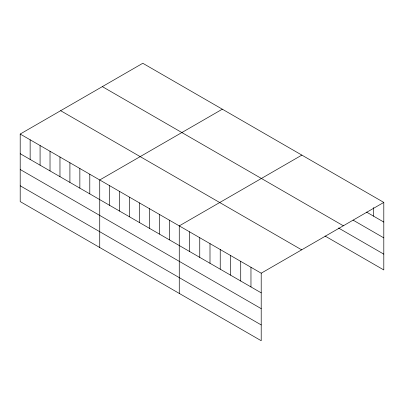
<?xml version="1.0" encoding="UTF-8"?>
<svg xmlns="http://www.w3.org/2000/svg" width="404" height="404" viewBox="0 0 404 404"><rect width="100%" height="100%" fill="white"/><g stroke="black" fill="none" stroke-linecap="round" stroke-linejoin="round"><path stroke-width="0.61" d="M20.2 134.052L261.206 273.195L261.206 340.729L20.2 201.586L20.2 134.052L142.794 63.271L383.8 202.414L383.8 269.948L325.038 236.022M222.326 109.191L99.732 179.972L99.732 247.501M301.859 155.106L179.265 225.887L179.265 293.42M261.206 273.195L383.8 202.414M366.549 212.105L383.8 222.069M353.071 220.124L383.8 237.865M102.338 86.628L343.344 225.775M338.517 228.002L383.8 254.146M60.656 110.696L301.662 249.839M20.2 153.702L261.206 292.844M20.2 169.503L261.206 308.646M20.2 185.784L261.206 324.927M373.559 207.555L373.559 216.155M250.965 267.281L250.965 286.931M240.718 261.368L240.718 281.017M230.477 255.454L230.477 275.104M220.236 249.541L220.236 269.19M209.994 243.627L209.994 263.277M199.748 237.714L199.748 257.363M189.506 231.8L189.506 251.45M169.321 220.15L169.321 239.799M159.383 214.408L159.383 234.057M149.44 208.666L149.44 228.316M139.496 202.929L139.496 222.579M129.558 197.187L129.558 216.837M119.614 191.451L119.614 211.1M109.671 185.709L109.671 205.358M89.789 174.23L89.789 193.88M79.851 168.488L79.851 188.143M69.907 162.751L69.907 182.401M59.964 157.01L59.964 176.659M50.025 151.273L50.025 170.922M40.082 145.531L40.082 165.18M30.143 139.794L30.143 159.444"/></g></svg>
